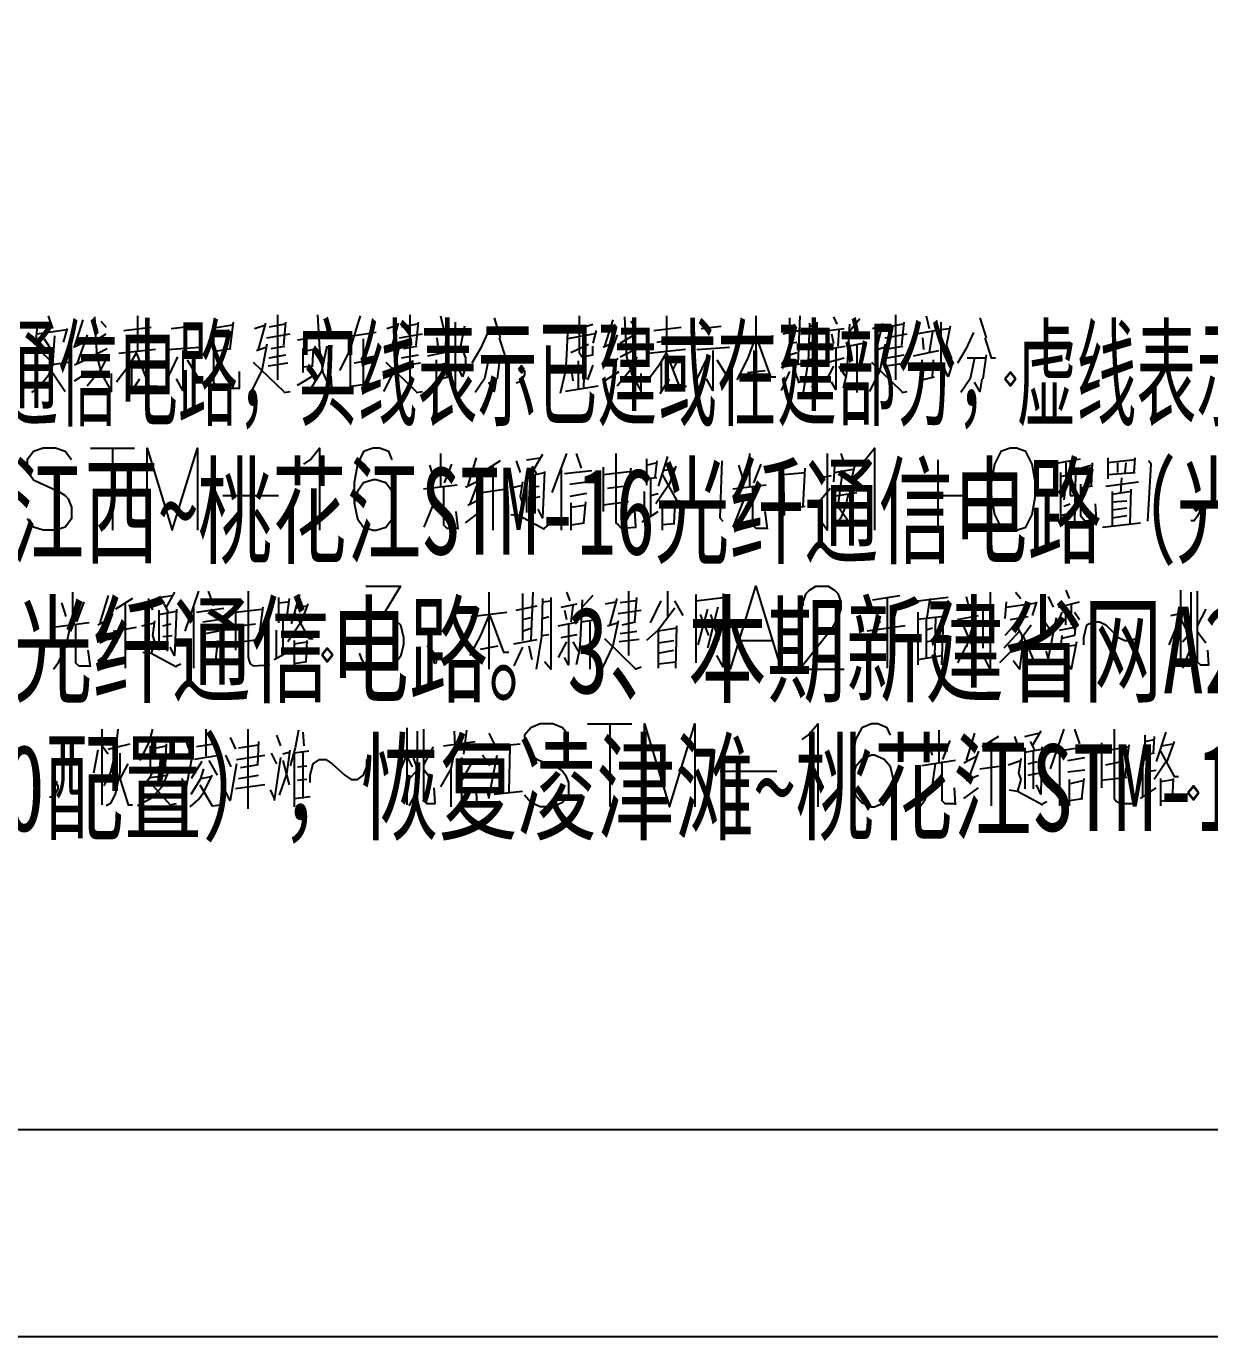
# Model space of a CAD drawing. Header units: metres. Extents: x 17 to 1264, y 17 to 859.
# Drawn here: x 452.3 to 614.4, y 16.9 to 196.3 of the extents above; entities that cross this region are included whole.
import ezdxf

# ---------------------------------------------------------------- set-up
doc = ezdxf.new("R2010")
doc.units = ezdxf.units.M
for name, color, linetype in [('LINES', 7, 'Continuous'), ('POLYLINES', 4, 'Continuous'), ('RECTS', 7, 'Continuous'), ('TEXTS', 3, 'Continuous')]:
    doc.layers.add(name, color=color, linetype=linetype)

msp = doc.modelspace()

# ---------------------------------------------------------------- linework, layer by layer
at = {"layer": 'LINES'}
for p, q in [((455.32, 156.67), (455.9, 154.94)), ((467.56, 156.67), (467.56, 151.78)), ((486.71, 156.82), (486.71, 147.89)), ((493.05, 156.24), (493.77, 154.94)), ((496.65, 152.06), (498.09, 156.67)), ((504.86, 156.82), (504.86, 147.89)), ((509.03, 156.67), (509.47, 154.94)), ((516.38, 156.38), (517.24, 153.65)), ((528.04, 156.67), (528.04, 153.79)), ((539.99, 156.67), (539.99, 151.78)), ((552.23, 156.67), (552.23, 146.02)), ((556.84, 156.38), (556.84, 149.9)), ((558.28, 156.67), (557.99, 150.05)), ((562.89, 156.53), (563.32, 155.52)), ((566.49, 156.24), (565.05, 154.51)), ((571.39, 156.82), (571.39, 147.89)), ((575.56, 156.67), (575.99, 154.94)), ((582.91, 156.38), (583.77, 153.65)), ((453.74, 154.94), (453.59, 152.64)), ((453.74, 154.22), (457.91, 154.8)), ((457.91, 154.94), (457.34, 153.07)), ((460.07, 156.1), (458.92, 152.5)), ((462.52, 155.95), (463.24, 155.09)), ((465.69, 154.66), (469.43, 155.09)), ((472.17, 154.94), (474.91, 155.23)), ((480.52, 155.38), (477.79, 154.94)), ((480.23, 152.21), (480.67, 155.81)), ((483.55, 154.94), (484.99, 155.38)), ((484.12, 152.06), (485.13, 155.66)), ((487.72, 155.52), (485.56, 155.09)), ((487.58, 152.64), (487.87, 155.81)), ((500.25, 154.37), (495.5, 153.65)), ((501.69, 154.94), (503.13, 155.38)), ((502.27, 152.06), (503.27, 155.66)), ((505.87, 155.52), (503.71, 155.09)), ((505.72, 152.64), (506.01, 155.81)), ((510.47, 154.66), (507.88, 154.22)), ((509.9, 154.51), (509.61, 151.63)), ((511.05, 155.81), (511.05, 146.16)), ((511.05, 154.8), (512.35, 154.94)), ((512.35, 155.23), (511.77, 152.5)), ((528.04, 154.94), (529.91, 155.52)), ((530.35, 154.66), (529.91, 152.93)), ((532.65, 156.1), (531.5, 152.5)), ((535.1, 155.95), (535.82, 155.09)), ((538.27, 154.66), (542.01, 155.09)), ((544.75, 154.94), (547.48, 155.23)), ((555.98, 154.22), (558.86, 154.8)), ((559.58, 155.66), (559.43, 150.34)), ((559.58, 155.23), (560.59, 155.52)), ((562.17, 154.66), (564.33, 154.94)), ((563.61, 154.8), (563.47, 152.5)), ((568.22, 154.94), (569.66, 155.38)), ((568.79, 152.06), (569.66, 155.66)), ((572.39, 155.52), (570.23, 155.09)), ((572.25, 152.64), (572.54, 155.81)), ((577, 154.66), (574.41, 154.22)), ((576.43, 154.51), (575.99, 151.63)), ((577.58, 155.81), (577.58, 146.16)), ((577.58, 154.8), (578.73, 154.94)), ((578.87, 155.23), (578.3, 152.5)), ((454.75, 153.5), (455.47, 152.35)), ((458.78, 152.35), (460.22, 153.07)), ((460.65, 154.08), (459.21, 150.05)), ((461.23, 152.93), (463.24, 154.22)), ((466.12, 153.07), (468.86, 153.5)), ((485.27, 153.65), (488.44, 154.22)), ((489.45, 153.36), (494.06, 154.08)), ((498.52, 147.17), (498.52, 153.5)), ((503.42, 153.65), (506.59, 154.22)), ((508.75, 152.06), (508.6, 153.65)), ((530.2, 154.22), (526.46, 153.5)), ((526.89, 151.63), (529.34, 152.78)), ((531.35, 152.35), (532.79, 153.07)), ((533.23, 154.08), (531.79, 150.05)), ((533.66, 152.93), (535.82, 154.22)), ((538.7, 153.07), (541.43, 153.5)), ((549.79, 153.22), (554.68, 153.94)), ((556.84, 152.93), (557.85, 153.07)), ((559.58, 152.93), (560.44, 153.22)), ((562.6, 154.22), (562.89, 152.93)), ((564.91, 152.5), (566.92, 152.93)), ((566.06, 152.64), (566.06, 146.16)), ((569.95, 153.65), (572.97, 154.22)), ((575.27, 152.06), (575.13, 153.65)), ((454.31, 151.78), (455.47, 150.62)), ((460.79, 150.77), (458.92, 149.9)), ((461.08, 151.06), (463.39, 152.21)), ((470.01, 152.06), (464.97, 151.49)), ((469.15, 151.06), (468.28, 149.33)), ((473.03, 151.06), (471.45, 147.74)), ((471.59, 152.06), (476.06, 152.35)), ((477.93, 151.78), (480.38, 152.21)), ((483.83, 151.92), (485.13, 152.35)), ((485.56, 150.91), (487.87, 151.34)), ((485.85, 152.21), (487.72, 152.5)), ((490.17, 152.21), (490.17, 148.9)), ((490.17, 151.78), (491.47, 152.06)), ((491.61, 152.21), (491.47, 149.76)), ((496.65, 152.06), (495.21, 149.18)), ((496.65, 151.78), (496.65, 146.02)), ((501.98, 151.92), (503.27, 152.35)), ((503.71, 150.91), (506.01, 151.34)), ((503.99, 152.21), (505.87, 152.5)), ((507.31, 151.2), (510.76, 151.92)), ((514.65, 150.91), (517.1, 150.91)), ((517.24, 151.34), (516.81, 148.03)), ((533.37, 150.77), (531.5, 149.9)), ((533.66, 151.06), (535.96, 152.21)), ((542.59, 152.06), (537.55, 151.49)), ((541.72, 151.06), (540.86, 149.33)), ((545.61, 151.06), (544.03, 147.74)), ((544.17, 152.06), (548.63, 152.35)), ((556.84, 151.34), (557.85, 151.63)), ((559.43, 150.62), (560.44, 150.91)), ((561.74, 152.06), (564.47, 152.5)), ((562.17, 150.34), (564.33, 150.91)), ((568.51, 151.92), (569.8, 152.35)), ((570.23, 150.91), (572.54, 151.34)), ((570.52, 152.21), (572.39, 152.5)), ((573.83, 151.2), (577.29, 151.92)), ((581.18, 150.91), (583.63, 150.91)), ((583.77, 151.34), (583.34, 148.03)), ((453.31, 149.62), (458.06, 150.34)), ((458.92, 147.74), (460.94, 149.04)), ((466.7, 150.34), (466.7, 146.3)), ((474.33, 150.62), (475.77, 148.32)), ((483.4, 150.34), (487.58, 146.3)), ((488.15, 150.19), (485.42, 149.76)), ((491.61, 149.76), (490.17, 149.62)), ((499.96, 150.62), (497.23, 150.19)), ((501.55, 150.34), (505.72, 146.3)), ((506.3, 150.19), (503.56, 149.76)), ((508.46, 150.62), (508.46, 146.88)), ((509.9, 150.19), (508.46, 149.76)), ((509.9, 148.32), (510.04, 150.62)), ((512.06, 148.32), (511.48, 149.62)), ((520.27, 149.33), (519.98, 149.33)), ((526.89, 149.62), (527.18, 147.74)), ((527.9, 150.48), (527.9, 146.59)), ((528.76, 150.48), (528.62, 146.88)), ((529.91, 149.9), (529.19, 147.89)), ((531.5, 147.74), (533.51, 149.04)), ((539.27, 150.34), (539.27, 146.3)), ((546.91, 150.62), (548.35, 148.32)), ((551.08, 148.9), (553.53, 149.18)), ((555.69, 149.62), (558.86, 150.19)), ((556.84, 149.04), (555.69, 146.45)), ((557.56, 149.18), (558.14, 147.46)), ((559.43, 150.48), (558.71, 146.16)), ((562.89, 149.76), (561.74, 147.6)), ((563.61, 149.76), (564.47, 148.46)), ((568.07, 150.34), (572.25, 146.3)), ((572.83, 150.19), (570.09, 149.76)), ((574.99, 150.62), (574.99, 146.88)), ((576.43, 150.19), (574.99, 149.76)), ((576.43, 148.32), (576.57, 150.62)), ((578.59, 148.32), (578.01, 149.62)), ((455.9, 148.9), (457.63, 146.3)), ((466.55, 146.02), (467.85, 148.03)), ((489.45, 147.17), (491.9, 148.61)), ((496.79, 147.02), (500.54, 147.6)), ((508.46, 147.89), (510.19, 148.32)), ((539.13, 146.02), (540.43, 148.03)), ((574.99, 147.89), (576.71, 148.32)), ((487.58, 146.16), (488.44, 146.3)), ((505.72, 146.16), (506.59, 146.3)), ((530.63, 147.02), (526.17, 146.3)), ((572.25, 146.16), (572.97, 146.3)), ((461.08, 138.53), (467.13, 138.53)), ((464.11, 138.53), (464.11, 127.3)), ((509.03, 137.81), (509.03, 133.2)), ((513.93, 137.23), (512.78, 133.49)), ((517.24, 136.8), (514.94, 135.36)), ((519.4, 136.8), (519.98, 135.22)), ((520.84, 136.94), (522.71, 137.23)), ((523, 137.66), (521.85, 135.65)), ((526.31, 137.81), (524.3, 132.48)), ((527.61, 137.81), (528.33, 135.79)), ((537.26, 137.09), (537.26, 133.49)), ((537.26, 136.22), (538.55, 136.51)), ((538.7, 136.8), (538.41, 134.5)), ((540.14, 137.38), (538.84, 133.34)), ((551.37, 137.81), (551.37, 133.2)), ((563.9, 137.81), (564.47, 136.08)), ((577.15, 136.94), (577.15, 127.3)), ((593.71, 136.51), (596.73, 137.09)), ((595.29, 136.66), (595.29, 132.05)), ((598.31, 136.51), (598.17, 133.34)), ((600.47, 137.23), (600.47, 134.35)), ((604.22, 136.94), (600.47, 136.51)), ((601.77, 136.51), (601.77, 135.22)), ((602.92, 136.51), (602.78, 135.22)), ((604.07, 135.22), (604.22, 137.23)), ((508.17, 134.35), (507.59, 136.22)), ((509.61, 133.78), (510.62, 136.37)), ((514.51, 134.78), (513.07, 130.9)), ((516.23, 136.08), (516.23, 127.3)), ((520.84, 134.64), (523.29, 135.22)), ((520.84, 135.22), (520.84, 129.74)), ((521.56, 136.08), (522.14, 135.07)), ((521.99, 134.93), (521.99, 129.6)), ((525.59, 135.65), (525.59, 127.3)), ((526.03, 135.07), (529.77, 135.5)), ((531.35, 135.94), (531.35, 129.89)), ((531.35, 134.93), (534.95, 135.36)), ((535.1, 135.79), (534.52, 131.18)), ((539.56, 135.5), (541.15, 135.79)), ((541.29, 136.08), (540.28, 133.34)), ((550.51, 134.35), (549.93, 136.22)), ((551.95, 133.78), (552.95, 136.37)), ((555.98, 135.65), (556.12, 129.31)), ((555.98, 134.93), (559, 135.22)), ((558.71, 130.61), (559, 135.79)), ((560.87, 134.5), (562.6, 134.78)), ((563.03, 136.08), (562.89, 133.92)), ((563.03, 135.22), (565.63, 135.65)), ((565.77, 136.08), (565.34, 134.35)), ((593.99, 135.22), (593.99, 128.45)), ((593.99, 134.64), (595.87, 135.07)), ((596.01, 135.22), (595.87, 128.3)), ((596.73, 135.79), (598.17, 136.22)), ((600.47, 134.93), (604.22, 135.22)), ((511.34, 133.49), (506.73, 132.91)), ((512.49, 133.2), (514.22, 134.06)), ((514.65, 132.48), (517.82, 132.91)), ((518.54, 133.06), (520.27, 133.49)), ((521.27, 133.2), (522.57, 133.34)), ((526.75, 133.63), (529.05, 133.92)), ((531.93, 133.06), (534.09, 133.34)), ((538.7, 134.5), (537.26, 134.35)), ((537.83, 134.5), (537.83, 129.31)), ((540.28, 133.49), (538.55, 130.9)), ((553.67, 133.49), (549.07, 132.91)), ((560.87, 131.18), (562.46, 133.06)), ((598.31, 133.34), (596.73, 133.06)), ((600.19, 133.34), (604.65, 133.92)), ((602.35, 134.5), (602.2, 132.34)), ((603.5, 128.16), (603.64, 132.91)), ((479.23, 132.05), (486.86, 132.05)), ((506.8, 127.73), (508.46, 131.76)), ((512.78, 130.75), (514.51, 131.62)), ((521.27, 131.62), (522.71, 131.9)), ((529.05, 132.34), (526.75, 131.9)), ((526.89, 131.04), (526.89, 127.3)), ((528.91, 131.18), (528.62, 128.3)), ((534.81, 131.18), (531.35, 130.75)), ((536.97, 128.59), (536.97, 132.62)), ((537.83, 132.05), (538.84, 132.34)), ((539.42, 131.18), (539.42, 127.3)), ((541.15, 131.18), (541, 128.16)), ((549.14, 127.73), (550.72, 131.76)), ((562.6, 131.9), (566.06, 132.48)), ((573.26, 132.05), (581.03, 132.05)), ((595.29, 132.05), (595.72, 132.05)), ((603.64, 132.62), (601.05, 132.19)), ((601.05, 132.62), (601.05, 127.87)), ((601.05, 131.18), (603.07, 131.33)), ((511.48, 127.44), (511.19, 129.89)), ((512.49, 128.3), (514.51, 129.89)), ((526.89, 130.46), (528.76, 130.75)), ((536.68, 128.45), (538.84, 129.89)), ((539.42, 130.61), (541.15, 130.9)), ((553.82, 127.44), (553.53, 129.89)), ((556.12, 130.18), (559, 130.61)), ((593.99, 129.31), (595.58, 129.74)), ((594.43, 130.61), (595.29, 130.9)), ((603.07, 130.32), (601.05, 130.03)), ((601.05, 129.02), (603.07, 129.31)), ((612.71, 130.46), (612.43, 130.46)), ((523.29, 127.58), (523.87, 128.02)), ((526.89, 128.02), (528.76, 128.3)), ((541.15, 128.16), (539.42, 128.02)), ((599.75, 127.73), (604.94, 128.3)), ((458.63, 118.8), (458.63, 114.34)), ((472.6, 118.8), (471.45, 116.78)), ((475.91, 118.94), (474.04, 113.47)), ((477.21, 118.94), (477.93, 116.93)), ((489.74, 118.51), (488.59, 114.48)), ((515.66, 118.8), (515.66, 108.29)), ((520.27, 118.66), (520.27, 112.18)), ((521.71, 118.8), (521.42, 112.18)), ((526.31, 118.8), (526.75, 117.65)), ((534.81, 118.94), (534.81, 110.16)), ((540.14, 118.94), (540.14, 115.49)), ((544.03, 118.51), (544.03, 109.15)), ((587.8, 118.8), (588.52, 117.94)), ((594.71, 119.09), (595.15, 117.94)), ((610.41, 119.09), (610.41, 108.58)), ((611.85, 118.8), (611.85, 112.18)), ((457.77, 115.49), (457.19, 117.36)), ((459.21, 114.77), (460.22, 117.5)), ((463.53, 118.37), (462.38, 114.62)), ((466.84, 117.94), (464.54, 116.5)), ((465.83, 117.22), (465.83, 108.43)), ((469, 117.94), (469.58, 116.35)), ((470.44, 118.08), (472.31, 118.37)), ((471.16, 117.22), (471.74, 116.06)), ((475.19, 116.78), (475.19, 108.43)), ((480.95, 117.07), (480.95, 110.88)), ((484.7, 116.78), (484.12, 112.32)), ((486.86, 118.08), (486.86, 114.62)), ((486.86, 117.36), (488.15, 117.5)), ((488.3, 117.94), (488.01, 115.63)), ((489.16, 116.64), (490.75, 116.93)), ((490.89, 117.22), (489.88, 114.48)), ((519.4, 116.35), (522.28, 116.93)), ((523, 117.94), (522.86, 112.61)), ((523, 117.5), (524.15, 117.65)), ((525.59, 116.78), (527.75, 117.22)), ((527.18, 116.93), (526.89, 114.77)), ((529.91, 118.37), (528.47, 116.78)), ((531.64, 117.22), (533.08, 117.5)), ((532.22, 114.19), (533.23, 117.94)), ((535.82, 117.65), (533.66, 117.36)), ((535.67, 114.77), (535.96, 118.08)), ((537.83, 114.62), (539.27, 117.65)), ((542.3, 115.63), (541.15, 117.65)), ((544.03, 117.65), (547.77, 118.08)), ((547.05, 116.78), (545.61, 111.17)), ((568.22, 117.79), (571.96, 118.37)), ((570.23, 118.08), (570.23, 108.43)), ((570.95, 114.34), (571.67, 117.07)), ((578.59, 118.08), (573.69, 117.5)), ((575.71, 115.34), (576.14, 117.94)), ((581.03, 118.22), (581.47, 116.5)), ((586.51, 117.5), (586.36, 115.2)), ((586.51, 116.78), (590.68, 117.36)), ((590.68, 117.5), (590.11, 115.63)), ((592.27, 118.22), (592.99, 116.78)), ((593.71, 116.78), (596.59, 117.5)), ((594.71, 114.34), (594.71, 116.93)), ((595.43, 117.07), (595.43, 114.34)), ((462.09, 114.34), (463.82, 115.2)), ((464.11, 115.92), (462.67, 112.03)), ((470.44, 116.35), (470.44, 110.88)), ((470.44, 115.78), (472.89, 116.21)), ((471.59, 116.06), (471.59, 110.74)), ((475.63, 116.06), (479.37, 116.64)), ((476.49, 114.77), (478.65, 115.06)), ((480.95, 116.06), (484.55, 116.5)), ((488.3, 115.63), (486.86, 115.49)), ((487.43, 115.49), (487.43, 110.3)), ((513.21, 115.49), (518.11, 116.06)), ((520.27, 115.06), (521.42, 115.34)), ((523, 115.2), (523.87, 115.49)), ((526.03, 116.35), (526.31, 115.06)), ((528.33, 114.77), (530.35, 115.06)), ((533.37, 115.92), (536.54, 116.35)), ((545.61, 116.5), (544.31, 111.6)), ((544.6, 115.78), (545.75, 112.9)), ((546.04, 115.78), (547.19, 112.18)), ((568.65, 116.64), (569.23, 114.62)), ((574.41, 116.06), (574.41, 108.86)), ((578.01, 115.49), (574.41, 115.06)), ((575.56, 115.2), (575.56, 109.87)), ((576.86, 115.34), (576.71, 110.02)), ((577.72, 108.86), (578.01, 116.06)), ((579.88, 115.06), (582.76, 115.63)), ((583.34, 116.64), (583.34, 111.17)), ((588.67, 115.34), (586.36, 112.9)), ((587.08, 115.06), (589.53, 115.49)), ((591.4, 115.34), (592.41, 113.9)), ((592.27, 109.58), (593.42, 115.34)), ((594.14, 116.06), (593.42, 114.19)), ((595.87, 116.06), (596.59, 115.06)), ((610.41, 115.49), (608.83, 111.6)), ((609.11, 115.63), (611.27, 116.06)), ((610.41, 115.2), (611.13, 113.76)), ((611.13, 115.49), (611.71, 114.05)), ((613.87, 116.5), (612.71, 114.19)), ((460.94, 114.62), (456.33, 114.05)), ((464.25, 113.47), (467.42, 114.05)), ((468.14, 114.19), (469.87, 114.62)), ((471.02, 114.19), (472.17, 114.48)), ((478.65, 113.47), (476.35, 113.04)), ((481.53, 114.19), (483.69, 114.48)), ((486.57, 109.73), (486.57, 113.62)), ((487.43, 113.18), (488.59, 113.47)), ((489.88, 114.62), (488.15, 112.03)), ((520.27, 113.47), (521.42, 113.9)), ((525.16, 114.19), (527.9, 114.77)), ((529.48, 114.77), (529.48, 108.29)), ((531.93, 114.19), (533.23, 114.62)), ((533.66, 113.18), (535.96, 113.47)), ((533.95, 114.34), (535.82, 114.77)), ((541.43, 113.9), (538.84, 113.47)), ((538.84, 113.62), (538.84, 108.43)), ((541.29, 108.43), (541.43, 114.19)), ((572.68, 114.19), (567.5, 113.47)), ((576.43, 113.9), (575.56, 113.62)), ((580.6, 114.34), (582.19, 110.74)), ((588.38, 113.47), (586.22, 111.17)), ((587.8, 114.48), (588.67, 112.9)), ((588.67, 112.61), (589.96, 114.34)), ((593.85, 113.62), (595.87, 114.05)), ((596.01, 114.19), (595.87, 112.9)), ((610.7, 112.03), (611.85, 113.33)), ((612.71, 113.47), (613.87, 111.89)), ((462.38, 111.89), (464.11, 112.75)), ((471.02, 112.75), (472.31, 112.9)), ((476.49, 112.18), (476.49, 108.43)), ((476.49, 111.6), (478.36, 111.89)), ((478.51, 112.18), (478.22, 109.44)), ((484.41, 112.32), (480.95, 111.89)), ((489.02, 112.18), (489.02, 108.43)), ((489.02, 111.74), (490.75, 112.03)), ((490.75, 112.18), (490.6, 109.3)), ((507.16, 111.46), (507.88, 110.88)), ((514.51, 111.02), (516.95, 111.46)), ((519.11, 111.74), (522.28, 112.32)), ((520.27, 111.31), (519.11, 108.72)), ((521.13, 111.46), (521.56, 109.58)), ((522.86, 112.75), (522.14, 108.29)), ((522.86, 112.9), (523.87, 113.04)), ((526.31, 112.03), (525.16, 109.87)), ((525.59, 112.61), (527.75, 113.04)), ((527.18, 112.03), (527.9, 110.74)), ((531.5, 112.46), (535.67, 108.43)), ((536.25, 112.32), (533.51, 112.03)), ((538.84, 111.89), (541, 112.18)), ((550.07, 112.18), (554.39, 112.18)), ((575.56, 112.03), (576.43, 112.18)), ((581.03, 111.46), (579.88, 109.15)), ((593.85, 111.31), (596.15, 111.6)), ((594.14, 112.9), (593.99, 111.31)), ((595.87, 112.9), (594.14, 112.46)), ((461.08, 108.58), (460.79, 110.88)), ((462.09, 109.44), (464.11, 110.88)), ((486.28, 109.58), (488.59, 110.88)), ((507.88, 110.88), (508.46, 110.16)), ((508.17, 109.58), (508.03, 110.59)), ((508.17, 109.15), (508.17, 109.58)), ((508.46, 110.16), (508.46, 109.58)), ((508.46, 109.58), (508.46, 109.15)), ((538.84, 110.45), (541, 110.88)), ((574.41, 109.58), (577.72, 110.16)), ((591.98, 110.74), (592.27, 109.73)), ((472.89, 108.72), (473.47, 109.01)), ((476.49, 109.15), (478.36, 109.44)), ((490.75, 109.3), (489.02, 109.01)), ((508.31, 109.01), (508.17, 109.15)), ((508.46, 109.15), (508.31, 109.01)), ((535.67, 108.29), (536.54, 108.58)), ((538.84, 109.01), (541.29, 109.3)), ((529.19, 100.8), (535.24, 100.8)), ((532.22, 100.8), (532.22, 89.42)), ((462.67, 100.08), (462.67, 89.71)), ((469.15, 98.35), (472.31, 98.93)), ((476.92, 100.08), (476.92, 96.34)), ((480.23, 98.93), (480.95, 97.34)), ((482.68, 89.14), (482.68, 100.08)), ((486.57, 99.22), (487.15, 97.78)), ((490.17, 99.65), (490.31, 97.78)), ((504.43, 100.22), (504.43, 89.71)), ((505.87, 99.79), (505.87, 93.31)), ((510.91, 99.79), (511.05, 96.62)), ((512.63, 99.94), (512.2, 96.62)), ((515.66, 99.5), (516.38, 98.06)), ((577.29, 99.94), (577.29, 95.47)), ((582.19, 99.5), (581.03, 95.76)), ((585.5, 99.07), (583.19, 97.63)), ((587.66, 99.07), (588.23, 97.49)), ((589.1, 99.07), (590.97, 99.5)), ((591.26, 99.79), (590.11, 97.78)), ((594.43, 100.08), (592.55, 94.61)), ((595.87, 100.08), (596.59, 98.06)), ((605.51, 99.22), (605.51, 95.76)), ((606.81, 99.07), (606.67, 96.77)), ((608.39, 99.65), (607.1, 95.62)), ((462.09, 97.2), (461.51, 94.03)), ((463.53, 96.62), (462.67, 97.78)), ((463.53, 97.34), (466.55, 98.06)), ((469.29, 97.78), (469.29, 94.46)), ((469.29, 97.34), (471.45, 97.78)), ((471.45, 98.06), (471.31, 95.04)), ((474.19, 98.35), (474.76, 96.77)), ((478.22, 98.06), (475.63, 97.63)), ((481.39, 97.49), (484.12, 97.92)), ((484.12, 98.35), (483.98, 95.18)), ((489.02, 97.06), (489.02, 89.42)), ((491.03, 97.06), (489.02, 96.77)), ((490.17, 96.77), (490.17, 97.06)), ((503.13, 96.77), (505.29, 97.2)), ((508.03, 97.63), (506.73, 95.18)), ((509.47, 97.78), (513.79, 98.35)), ((517.1, 97.78), (519.98, 98.06)), ((518.54, 97.78), (518.39, 91.44)), ((576.43, 96.48), (575.85, 98.35)), ((577.87, 95.9), (578.87, 98.5)), ((582.76, 97.06), (581.32, 93.17)), ((584.49, 98.35), (584.49, 89.57)), ((589.1, 97.49), (589.1, 91.87)), ((589.1, 96.91), (591.4, 97.34)), ((589.82, 98.35), (590.39, 97.2)), ((590.25, 97.06), (590.25, 91.87)), ((593.85, 97.78), (593.85, 89.57)), ((594.28, 97.2), (598.03, 97.78)), ((599.61, 98.21), (599.61, 92.02)), ((599.61, 97.06), (603.21, 97.63)), ((603.35, 97.92), (602.78, 93.46)), ((605.51, 98.35), (606.81, 98.64)), ((607.82, 97.78), (609.4, 98.06)), ((609.55, 98.35), (608.54, 95.62)), ((465.11, 96.77), (465.11, 94.18)), ((465.11, 93.17), (466.27, 95.33)), ((469.29, 96.05), (470.87, 96.34)), ((476.35, 95.62), (474.91, 93.31)), ((478.94, 96.48), (475.34, 95.9)), ((478.51, 93.74), (477.35, 95.76)), ((480.38, 94.9), (479.66, 96.48)), ((481.1, 95.9), (484.99, 96.48)), ((484.12, 95.18), (481.67, 94.75)), ((485.85, 96.77), (486.57, 95.33)), ((487.15, 96.19), (486.28, 90.29)), ((488.44, 96.91), (487.43, 96.62)), ((487.43, 95.76), (488.3, 92.45)), ((490.17, 96.91), (490.17, 90.58)), ((504.43, 96.62), (502.84, 92.74)), ((504.43, 96.34), (505.15, 94.9)), ((505.15, 96.48), (505.72, 95.04)), ((515.8, 95.04), (514.79, 96.48)), ((515.66, 90.58), (516.81, 96.48)), ((579.59, 95.76), (574.99, 95.04)), ((580.75, 95.47), (582.47, 96.34)), ((586.79, 95.18), (588.52, 95.76)), ((589.53, 95.33), (590.83, 95.62)), ((595, 95.76), (597.31, 96.19)), ((600.19, 95.18), (602.35, 95.62)), ((606.81, 96.77), (605.51, 96.48)), ((606.09, 96.62), (606.09, 91.44)), ((608.54, 95.76), (606.81, 93.17)), ((463.96, 94.61), (464.54, 92.88)), ((471.45, 95.04), (469.29, 94.61)), ((469.29, 93.46), (471.59, 93.74)), ((476.2, 93.31), (477.64, 93.6)), ((481.39, 93.31), (484.12, 93.74)), ((489.45, 94.9), (490.75, 95.04)), ((504.71, 93.17), (505.87, 94.46)), ((506.73, 94.61), (507.88, 93.02)), ((510.47, 94.61), (510.47, 89.42)), ((547.34, 94.32), (555.11, 94.32)), ((581.03, 93.02), (582.76, 93.74)), ((582.91, 94.61), (585.93, 95.04)), ((589.53, 93.74), (590.97, 94.03)), ((597.31, 94.46), (595, 94.18)), ((603.07, 93.46), (599.61, 93.02)), ((605.23, 90.86), (605.23, 94.75)), ((606.09, 94.32), (607.1, 94.46)), ((456.33, 92.59), (456.04, 92.59)), ((484.99, 92.45), (480.95, 91.87)), ((485.71, 91.73), (486.28, 90.58)), ((490.75, 93.17), (489.45, 93.02)), ((515.66, 90.86), (515.37, 91.87)), ((516.38, 91.15), (520.27, 91.58)), ((579.59, 89.71), (579.45, 92.02)), ((580.75, 90.58), (582.76, 92.02)), ((595.15, 93.17), (595.15, 89.57)), ((595.15, 92.59), (597.02, 93.02)), ((597.16, 93.31), (596.87, 90.58)), ((604.94, 90.58), (607.1, 92.02)), ((607.67, 93.31), (607.67, 89.57)), ((607.67, 92.88), (609.4, 93.17)), ((609.4, 93.31), (609.26, 90.43)), ((474.76, 89.42), (475.91, 90.43)), ((489.02, 90.58), (491.18, 90.86)), ((591.55, 89.86), (592.12, 90.14)), ((595.15, 90.29), (597.02, 90.58)), ((609.4, 90.43), (607.67, 90.14)), ((87.76, 45.22), (1179.14, 45.22))]:
    msp.add_line(p, q, dxfattribs=at)
at = {"layer": 'POLYLINES'}
for points in [[(461.66, 156.53), (461.95, 151.06), (462.67, 148.61)], [(492.19, 156.82), (492.47, 152.06), (492.91, 148.9), (494.2, 146.02), (494.06, 148.46)], [(534.23, 156.53), (534.52, 151.06), (535.24, 148.61)], [(515.51, 154.37), (514.51, 152.21), (513.35, 150.19)], [(526.46, 154.37), (526.31, 151.34), (526.17, 149.18), (525.45, 146.02)], [(560.59, 155.81), (560.59, 146.16), (559.87, 147.02)], [(565.05, 155.52), (564.76, 149.9), (564.62, 148.46), (564.19, 146.74)], [(582.04, 154.37), (581.03, 152.21), (579.88, 150.19)], [(456.19, 153.94), (455.9, 149.9), (455.32, 148.46), (454.17, 147.02), (453.02, 146.16)], [(477.93, 153.79), (477.93, 147.6), (478.36, 146.74), (481.53, 146.74), (481.53, 149.04)], [(485.27, 152.78), (484.55, 149.18), (483.11, 146.3)], [(503.42, 152.78), (502.7, 149.18), (501.26, 146.3)], [(511.77, 152.64), (512.49, 150.91), (512.49, 149.62), (512.06, 148.32)], [(517.1, 153.65), (517.96, 150.91), (518.68, 150.91)], [(528.04, 153.65), (528.04, 151.63), (528.47, 151.06), (529.91, 151.34), (529.91, 152.5)], [(552.09, 153.5), (551.08, 150.77), (549.64, 147.89)], [(552.38, 153.5), (554.25, 148.32), (554.97, 148.32)], [(569.95, 152.78), (569.23, 149.18), (567.79, 146.3)], [(578.3, 152.64), (579.02, 150.91), (579.02, 149.62), (578.59, 148.32)], [(583.63, 153.65), (584.49, 150.91), (585.07, 150.91)], [(463.39, 151.06), (462.52, 149.33), (460.65, 147.02)], [(467.42, 151.63), (466.41, 149.9), (464.68, 147.6)], [(467.42, 151.49), (469.15, 147.02), (470.3, 147.02)], [(473.75, 151.92), (473.75, 146.45), (472.89, 148.03)], [(493.48, 152.5), (492.76, 149.04), (491.03, 146.3)], [(515.66, 150.91), (515.08, 148.03), (513.79, 146.16)], [(535.96, 151.06), (535.1, 149.33), (533.23, 147.02)], [(539.99, 151.63), (538.99, 149.9), (537.26, 147.6)], [(539.99, 151.49), (541.72, 147.02), (542.73, 147.02)], [(546.33, 151.92), (546.33, 146.45), (545.47, 148.03)], [(563.18, 152.21), (563.18, 146.59), (562.6, 147.6)], [(582.19, 150.91), (581.61, 148.03), (580.31, 146.16)], [(520.55, 149.18), (520.55, 148.61), (520.27, 148.03), (519.83, 147.6), (519.4, 147.46)], [(520.5, 149.32), (520.12, 149.8), (519.74, 149.32)], [(519.74, 149.32), (520.12, 148.85), (520.5, 149.32)], [(520.41, 149.32), (520.12, 149.68), (519.84, 149.32)], [(519.84, 149.32), (520.12, 148.97), (520.41, 149.32)], [(520.31, 149.32), (520.12, 149.56), (519.93, 149.32)], [(519.93, 149.32), (520.12, 149.09), (520.31, 149.32)], [(587.87, 148.02), (587.11, 148.97), (586.36, 148.02)], [(462.67, 148.61), (463.96, 146.3), (463.96, 148.75)], [(516.67, 148.03), (516.38, 146.3), (515.66, 147.6)], [(535.24, 148.61), (536.54, 146.3), (536.54, 148.75)], [(583.19, 148.03), (582.91, 146.3), (582.19, 147.6)], [(586.36, 148.02), (587.11, 147.08), (587.87, 148.02)], [(587.78, 148.02), (587.11, 148.85), (586.45, 148.02)], [(586.45, 148.02), (587.11, 147.2), (587.78, 148.02)], [(458.49, 136.94), (457.63, 138.1), (456.33, 138.53), (454.6, 138.53), (453.31, 138.1), (452.44, 136.94), (452.44, 135.94), (452.87, 134.78), (453.31, 134.21), (454.17, 133.78), (456.76, 132.62), (457.63, 132.05), (458.06, 131.62), (458.49, 130.46), (458.49, 128.88), (457.63, 127.73), (456.33, 127.3), (454.6, 127.3), (453.31, 127.73), (452.44, 128.88)], [(468.86, 127.3), (468.86, 138.53), (472.31, 127.3), (475.77, 138.53), (475.77, 127.3)], [(490.31, 136.37), (491.18, 136.94), (492.47, 138.53), (492.47, 127.3)], [(502.41, 136.94), (501.98, 138.1), (500.68, 138.53), (499.82, 138.53), (498.52, 138.1), (497.66, 136.37), (497.23, 133.78), (497.23, 131.04), (497.66, 128.88), (498.52, 127.73), (499.82, 127.3), (500.25, 127.3), (501.55, 127.73), (502.41, 128.88), (502.84, 130.46), (502.84, 131.04), (502.41, 132.62), (501.55, 133.78), (500.25, 134.21), (499.82, 134.21), (498.52, 133.78), (497.66, 132.62), (497.23, 131.04)], [(566.35, 136.37), (567.21, 136.94), (568.51, 138.53), (568.51, 127.3)], [(587.08, 138.53), (585.79, 138.1), (584.92, 136.37), (584.49, 133.78), (584.49, 132.05), (584.92, 129.46), (585.79, 127.73), (587.08, 127.3), (587.95, 127.3), (589.24, 127.73), (590.11, 129.46), (590.54, 132.05), (590.54, 133.78), (590.11, 136.37), (589.24, 138.1), (587.95, 138.53), (587.08, 138.53)], [(533.08, 137.81), (533.08, 128.74), (533.08, 128.3), (533.37, 128.02), (533.8, 127.58), (535.82, 127.73), (535.67, 130.03)], [(547.6, 136.8), (547.33, 128.99), (547.7, 128.54)], [(562.03, 137.81), (562.03, 127.3), (561.02, 128.74)], [(594.71, 136.51), (594.71, 133.78), (594.43, 131.47)], [(605.94, 128.54), (606.4, 136.34), (606.04, 136.8)], [(523.29, 135.36), (523, 129.02), (522.43, 130.18)], [(539.42, 134.93), (541.43, 131.33), (541.87, 131.33)], [(564.04, 134.78), (563.47, 130.61), (565.63, 127.58)], [(509.47, 133.34), (509.47, 128.02), (509.9, 127.58), (511.48, 127.58)], [(520.27, 133.92), (519.98, 131.9), (520.27, 130.9), (519.83, 129.31)], [(551.8, 133.34), (551.8, 128.02), (552.23, 127.58), (553.82, 127.58)], [(596.73, 133.63), (596.73, 129.31), (597.31, 128.59)], [(564.91, 132.19), (564.47, 130.46), (563.9, 129.02), (562.6, 127.15)], [(518.68, 129.46), (519.83, 129.31), (523.29, 127.44)], [(597.31, 128.59), (598.89, 128.74), (598.75, 130.9)], [(613, 130.32), (613, 129.74), (612.71, 129.17), (612.28, 128.59), (611.85, 128.59)], [(612.94, 130.43), (612.56, 130.9), (612.18, 130.43)], [(612.18, 130.43), (612.56, 129.95), (612.94, 130.43)], [(612.84, 130.43), (612.56, 130.78), (612.28, 130.43)], [(612.28, 130.43), (612.56, 130.07), (612.84, 130.43)], [(612.75, 130.43), (612.56, 130.66), (612.37, 130.43)], [(612.37, 130.43), (612.56, 130.19), (612.75, 130.43)], [(482.68, 118.94), (482.68, 109.87), (482.83, 109.44), (482.97, 109.01), (483.4, 108.72), (485.56, 108.86), (485.27, 111.17)], [(498.81, 119.66), (503.56, 119.66), (500.97, 115.34), (502.27, 115.34), (503.13, 114.77), (503.56, 114.34), (503.99, 112.61), (503.99, 111.6), (503.56, 110.02), (502.7, 108.86), (501.4, 108.29), (500.11, 108.29), (498.81, 108.86), (498.38, 109.44), (497.95, 110.45)], [(547.77, 118.66), (547.77, 108.58), (546.91, 110.16)], [(548.78, 108.29), (552.23, 119.66), (555.69, 108.29)], [(558.71, 116.93), (558.71, 117.5), (559.15, 118.66), (559.58, 119.09), (560.44, 119.66), (562.17, 119.66), (563.03, 119.09), (563.47, 118.66), (563.9, 117.5), (563.9, 116.5), (563.47, 115.34), (562.6, 113.76), (558.28, 108.29), (564.33, 108.29)], [(584.35, 118.8), (584.35, 108.29), (583.48, 110.02)], [(612.71, 118.94), (612.71, 109.3), (613.15, 108.86), (614.3, 108.86), (614.15, 110.88)], [(524.15, 118.08), (524.15, 108.29), (523.29, 109.3)], [(528.47, 117.79), (528.19, 112.18), (528.04, 110.74), (527.61, 108.86)], [(469.87, 114.91), (469.58, 112.9), (469.87, 112.03), (469.43, 110.45)], [(472.89, 116.5), (472.6, 110.16), (472.03, 111.31)], [(489.02, 116.06), (491.03, 112.46), (491.61, 112.46)], [(515.66, 115.63), (514.51, 112.9), (513.07, 110.16)], [(515.8, 115.63), (517.67, 110.59), (518.39, 110.59)], [(533.37, 114.91), (532.65, 111.46), (531.21, 108.43)], [(541.15, 116.64), (538.84, 113.62), (537.26, 112.18)], [(582.19, 115.06), (581.75, 113.47), (581.03, 111.31)], [(456.04, 108.29), (456.76, 109.3), (457.77, 111.46), (458.35, 114.19)], [(459.07, 114.48), (459.07, 109.15), (459.5, 108.72), (461.08, 108.72)], [(526.6, 114.48), (526.6, 108.86), (526.03, 109.87)], [(597.16, 111.6), (597.16, 112.61), (597.59, 114.34), (598.46, 114.77), (599.32, 114.77), (600.19, 114.34), (601.91, 112.61), (602.78, 112.18), (603.64, 112.18), (604.51, 112.61), (604.94, 113.76), (604.94, 114.77)], [(588.67, 112.32), (587.37, 110.88), (585.64, 109.15)], [(588.67, 112.9), (588.67, 110.74), (588.38, 108.29), (587.51, 109.44)], [(588.81, 112.9), (590.25, 109.58), (590.83, 109.58)], [(596.15, 112.03), (595.43, 108.29), (594.71, 109.73)], [(611.85, 112.32), (611.71, 110.88), (611.13, 109.58), (610.7, 108.43)], [(468.28, 110.59), (469.43, 110.45), (472.89, 108.58)], [(494.29, 110.23), (493.53, 111.17), (492.77, 110.23)], [(492.77, 110.23), (493.53, 109.28), (494.29, 110.23)], [(494.19, 110.23), (493.53, 111.06), (492.87, 110.23)], [(492.87, 110.23), (493.53, 109.4), (494.19, 110.23)], [(526.6, 99.22), (525.74, 100.22), (524.44, 100.8), (522.71, 100.8), (521.42, 100.22), (520.55, 99.22), (520.55, 98.06), (520.99, 97.06), (521.42, 96.48), (522.28, 95.9), (524.87, 94.9), (525.74, 94.32), (526.17, 93.74), (526.6, 92.74), (526.6, 91.01), (525.74, 90), (524.44, 89.42), (522.71, 89.42), (521.42, 90), (520.55, 91.01)], [(536.97, 89.42), (536.97, 100.8), (540.43, 89.42), (543.88, 100.8), (543.88, 89.42)], [(558.57, 98.64), (559.43, 99.22), (560.73, 100.8), (560.73, 89.42)], [(570.67, 99.22), (570.23, 100.22), (568.94, 100.8), (568.07, 100.8), (566.78, 100.22), (565.91, 98.64), (565.48, 95.9), (565.48, 93.17), (565.91, 91.01), (566.78, 90), (568.07, 89.42), (568.51, 89.42), (569.8, 90), (570.67, 91.01), (571.1, 92.74), (571.1, 93.17), (570.67, 94.9), (569.8, 95.9), (568.51, 96.48), (568.07, 96.48), (566.78, 95.9), (565.91, 94.9), (565.48, 93.17)], [(464.83, 100.08), (464.54, 97.06), (463.82, 94.18), (462.95, 92.3)], [(469.58, 100.08), (469.15, 98.35), (467.85, 95.76)], [(489.59, 99.94), (489.16, 97.49), (488.44, 95.04)], [(506.73, 100.08), (506.73, 90.43), (507.16, 89.86), (508.31, 89.86), (508.17, 92.02)], [(601.34, 100.08), (601.34, 91.01), (601.34, 90.58), (601.63, 90.14), (602.06, 89.86), (604.07, 89.86), (603.79, 92.3)], [(487, 91.01), (488.01, 93.89), (488.44, 97.2)], [(591.4, 97.63), (591.26, 91.15), (590.68, 92.45)], [(607.67, 97.06), (609.55, 93.6), (610.12, 93.6)], [(475.05, 96.34), (474.19, 92.16), (473.61, 93.31)], [(481.1, 95.33), (480.23, 90.29), (479.66, 91.44)], [(491.18, 92.74), (491.18, 93.74), (491.61, 95.33), (492.47, 95.9), (493.34, 95.9), (494.2, 95.33), (495.93, 93.74), (496.79, 93.17), (497.66, 93.17), (498.52, 93.74), (498.95, 94.9), (498.95, 95.9)], [(510.76, 96.19), (510.47, 94.61), (509.03, 92.16)], [(511.19, 92.3), (512.06, 93.17), (513.5, 95.76)], [(511.91, 96.19), (511.91, 90.43), (512.35, 89.86), (514.07, 89.86), (513.93, 92.02)], [(574.7, 89.42), (575.42, 90.43), (576.43, 92.45), (576.86, 95.33)], [(577.72, 95.62), (577.72, 90.29), (578.15, 89.86), (579.59, 89.86)], [(588.52, 96.05), (588.23, 94.03), (588.52, 93.17), (588.09, 91.58)], [(465.11, 94.18), (464.54, 91.3), (463.82, 89.86), (463.24, 89.57)], [(464.97, 93.74), (466.27, 89.71), (466.84, 89.71)], [(471.74, 94.18), (470.87, 92.16), (469.43, 90.58), (467.56, 89.57)], [(469.87, 94.75), (469.15, 93.31), (467.99, 91.73)], [(474.91, 91.15), (476.2, 93.31), (476.63, 94.61)], [(475.91, 90.43), (476.63, 91.44), (477.79, 93.74)], [(505.87, 93.46), (505.72, 92.02), (505.29, 90.58), (504.71, 89.57)], [(456.62, 92.45), (456.62, 91.87), (456.33, 91.3), (455.9, 90.86), (455.47, 90.72)], [(456.57, 92.63), (456.19, 93.1), (455.82, 92.63)], [(455.82, 92.63), (456.19, 92.16), (456.57, 92.63)], [(456.48, 92.63), (456.19, 92.99), (455.91, 92.63)], [(455.91, 92.63), (456.19, 92.28), (456.48, 92.63)], [(456.38, 92.63), (456.19, 92.87), (456, 92.63)], [(456, 92.63), (456.19, 92.4), (456.38, 92.63)], [(469.15, 92.88), (472.03, 89.71), (472.89, 89.86)], [(476.06, 92.45), (477.79, 89.57), (478.94, 89.71)], [(586.94, 91.73), (588.09, 91.58), (591.55, 89.71)], [(612.92, 91.33), (612.17, 92.28), (611.41, 91.33)], [(612.83, 91.33), (612.17, 92.16), (611.51, 91.33)], [(611.41, 91.33), (612.17, 90.39), (612.92, 91.33)], [(611.51, 91.33), (612.17, 90.51), (612.83, 91.33)]]:
    msp.add_lwpolyline(points, dxfattribs=at)
at = {"layer": 'RECTS'}
msp.add_lwpolyline([(16.84, 858.82), (1207.43, 858.82), (1207.43, 16.85), (16.84, 16.85)], dxfattribs=at)

# ---------------------------------------------------------------- texts
at = {"layer": 'TEXTS'}
for s, width, p in [('1、本图仅画出与本工程相关省网A1平面纤通信电路，实线表示已建或在建部分，虚线表示本期新建部分。', 0.531381, (296.06, 142.83)), ('2、本期新建省网A1平面刘家湾~桃江西~桃花江STM-16光纤通信电路（光口按1+0配置），恢复漳江~桃花', 0.660609, (296.06, 123.97)), ('江STM-64、凌津滩~桃花江STM-1光纤通信电路。3、本期新建省网A2平面刘家湾~桃江西~桃花江', 0.701791, (295.77, 104.96)), ('STM-16光纤通信电路（光口按1+0配置），恢复凌津滩~桃花江STM-16光纤通信电路。', 0.698951, (296.06, 86.1))]:
    msp.add_text(s, height=11.88, dxfattribs=dict(at, width=width)).set_placement(p)

doc.saveas('drawing.dxf')
